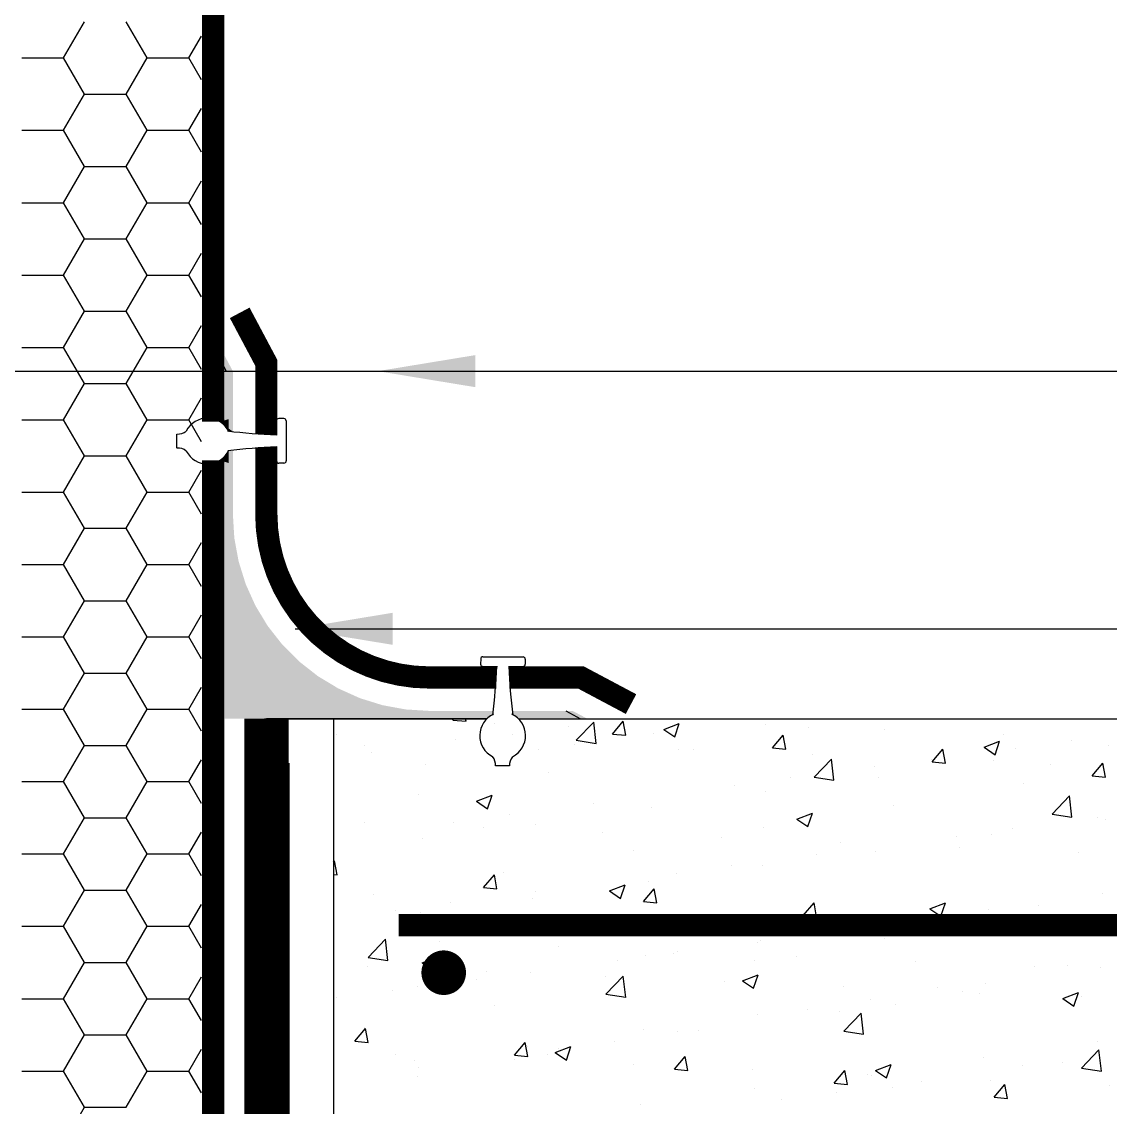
# Model space of a CAD drawing. Header units: millimetres. Extents: x -579 to 213, y -67 to 509.
# Drawn here: x -528.12 to -510.54, y 299.82 to 317.36 of the extents above; entities that cross this region are included whole.
import ezdxf

# ---------------------------------------------------------------- set-up
doc = ezdxf.new("R2010")
doc.units = ezdxf.units.MM
doc.header["$LTSCALE"] = 0.1
for name, color, linetype in [('D-01', 1, 'Continuous'), ('D-02', 2, 'Continuous'), ('D-03', 3, 'Continuous'), ('D-GRIS', 252, 'Continuous'), ('DC-TEXTO', 7, 'Continuous'), ('DC-VISTAS', 7, 'Continuous')]:
    doc.layers.add(name, color=color, linetype=linetype)
doc.styles.add('ROMANS', font='romans.shx', dxfattribs={"width": 0.7})
doc.dimstyles.new('FLECHAS-DET-1-5', dxfattribs={"dimscale": 0.035, "dimtxt": 180, "dimasz": 250, "dimexe": 50, "dimexo": 200, "dimgap": 80, "dimtad": 1, "dimdec": 3, "dimzin": 0, "dimdsep": 46, "dimtxsty": 'ROMANS', "dimblk1": 'OBLIQUE', "dimblk2": 'OBLIQUE', "dimsah": 1, "dimcen": 0.09, "dimdle": 20, "dimclrd": 256, "dimclre": 8, "dimclrt": 7, "dimadec": 0, "dimazin": 0, "dimtfac": 1, "dimtdec": 3, "dimtmove": 1, "dimatfit": 1, "dimfxl": 1, "dimtolj": 1, "dimtzin": 0, "dimarcsym": 0})

# ---------------------------------------------------------------- blocks, each defined once
blk = doc.blocks.new('*X12')
at = {"color": 0}
for p, q in [((-702.272, 357.273), (-702.23, 357.244)), ((-702.23, 357.243), (-702.22, 357.273)), ((-693.419, 357.154), (-693.319, 357.273)), ((-693.419, 357.154), (-692.224, 357.049)), ((-692.224, 357.048), (-692.265, 357.273)), ((-689.631, 356.871), (-689.631, 356.871)), ((-682.325, 355.334), (-680.767, 356.957)), ((-680.546, 355.057), (-680.767, 356.956)), ((-679.074, 355.899), (-678.11, 357.048)), ((-677.878, 355.793), (-678.11, 357.047)), ((-676.017, 357.199), (-676.017, 357.199)), ((-674.482, 356.313), (-673.082, 356.851)), ((-673.487, 355.641), (-673.081, 356.85)), ((-665.34, 356.748), (-665.34, 356.748)), ((-703.829, 355.866), (-703.829, 355.866)), ((-688.068, 355.872), (-688.068, 355.872)), ((-683.062, 356.531), (-683.062, 356.531)), ((-679.074, 355.899), (-677.879, 355.794)), ((-675.361, 355.973), (-675.361, 355.973)), ((-674.482, 356.313), (-673.487, 355.642)), ((-664.729, 354.644), (-663.765, 355.793)), ((-663.533, 354.538), (-663.765, 355.792)), ((-661.511, 356.483), (-661.511, 356.483)), ((-654.664, 356.297), (-654.664, 356.297)), ((-643.987, 355.845), (-643.987, 355.845)), ((-701.294, 354.868), (-701.294, 354.868)), ((-693.153, 355.414), (-693.153, 355.414)), ((-682.476, 354.963), (-682.476, 354.963)), ((-682.325, 355.334), (-680.546, 355.058)), ((-664.729, 354.644), (-663.534, 354.539)), ((-645.739, 354.712), (-644.339, 355.249)), ((-645.739, 354.712), (-644.745, 354.041)), ((-644.744, 354.039), (-644.339, 355.248)), ((-642.905, 354.623), (-642.905, 354.623)), ((-637.898, 355.282), (-637.898, 355.282)), ((-634.577, 354.912), (-634.577, 354.912)), ((-700.699, 354.209), (-700.699, 354.209)), ((-685.748, 354.474), (-685.748, 354.474)), ((-673.175, 354.481), (-673.175, 354.481)), ((-671.8, 354.512), (-671.8, 354.512)), ((-661.123, 354.061), (-661.123, 354.061)), ((-660.98, 352.023), (-659.422, 353.647)), ((-659.201, 351.747), (-659.422, 353.646)), ((-650.447, 353.61), (-650.447, 353.61)), ((-650.384, 353.389), (-649.42, 354.538)), ((-649.188, 353.283), (-649.419, 354.537)), ((-695.851, 353.194), (-695.851, 353.194)), ((-655.536, 352.96), (-655.536, 352.96)), ((-650.384, 353.389), (-649.188, 353.284)), ((-644.845, 353.504), (-644.845, 353.504)), ((-639.771, 353.159), (-639.771, 353.159)), ((-636.039, 352.134), (-635.074, 353.283)), ((-634.843, 352.028), (-635.074, 353.282)), ((-684.838, 352.479), (-684.838, 352.479)), ((-663.111, 351.962), (-663.111, 351.962)), ((-660.98, 352.023), (-659.201, 351.747)), ((-655.233, 352.004), (-655.233, 352.004)), ((-636.039, 352.134), (-634.843, 352.029)), ((-668.117, 351.303), (-668.117, 351.303)), ((-665.335, 350.724), (-665.335, 350.724)), ((-642.209, 351.486), (-642.209, 351.486)), ((-696.502, 350.477), (-696.502, 350.477)), ((-691.286, 349.863), (-689.886, 350.4)), ((-691.286, 349.863), (-690.292, 349.192)), ((-690.291, 349.191), (-689.886, 350.399)), ((-639.635, 348.713), (-638.078, 350.336)), ((-637.856, 348.436), (-638.077, 350.336)), ((-680.748, 349.64), (-680.748, 349.64)), ((-675.604, 349.316), (-675.604, 349.316)), ((-662.544, 348.261), (-661.144, 348.799)), ((-661.549, 347.589), (-661.143, 348.797)), ((-653.873, 349.484), (-653.873, 349.484)), ((-701.349, 347.935), (-701.349, 347.935)), ((-693.33, 347.984), (-693.33, 347.984)), ((-688.323, 348.643), (-688.323, 348.643)), ((-685.992, 347.816), (-685.992, 347.816)), ((-662.544, 348.261), (-661.549, 347.59)), ((-639.635, 348.713), (-637.857, 348.437)), ((-635.585, 348.391), (-635.585, 348.391)), ((-634.82, 348.254), (-634.82, 348.254)), ((-690.672, 347.484), (-690.672, 347.484)), ((-679.996, 347.033), (-679.996, 347.033)), ((-665.536, 347.482), (-665.536, 347.482)), ((-645.089, 346.846), (-645.089, 346.846)), ((-643.16, 347.393), (-643.16, 347.393)), ((-696.094, 346.536), (-696.094, 346.536)), ((-669.319, 346.581), (-669.319, 346.581)), ((-658.643, 346.13), (-658.643, 346.13)), ((-648.166, 346.734), (-648.166, 346.734)), ((-677.2, 345.48), (-677.2, 345.48)), ((-660.797, 345.071), (-660.797, 345.071)), ((-655.476, 345.346), (-655.476, 345.346)), ((-647.967, 345.679), (-647.967, 345.679)), ((-637.29, 345.228), (-637.29, 345.228)), ((-704.128, 344.392), (-704.025, 344.514)), ((-703.794, 343.259), (-704.025, 344.513)), ((-668.372, 344.074), (-668.372, 344.074)), ((-665.578, 344.066), (-665.578, 344.066)), ((-704.128, 343.29), (-703.794, 343.26)), ((-690.644, 342.11), (-689.68, 343.259)), ((-689.449, 342.004), (-689.68, 343.258)), ((-688.864, 343.478), (-688.864, 343.478)), ((-673.379, 343.415), (-673.379, 343.415)), ((-690.644, 342.11), (-689.449, 342.005)), ((-679.348, 341.81), (-677.948, 342.348)), ((-678.353, 341.138), (-677.948, 342.347)), ((-676.299, 340.855), (-675.335, 342.004)), ((-675.847, 342.658), (-675.847, 342.658)), ((-675.103, 340.749), (-675.335, 342.003)), ((-700.528, 341.476), (-700.528, 341.476)), ((-686.235, 341.158), (-686.235, 341.158)), ((-686.01, 341.752), (-686.01, 341.752)), ((-679.348, 341.81), (-678.354, 341.139)), ((-635.063, 341.596), (-635.063, 341.596)), ((-698.591, 340.096), (-698.591, 340.096)), ((-693.584, 340.755), (-693.584, 340.755)), ((-676.299, 340.855), (-675.104, 340.75)), ((-661.954, 339.6), (-660.99, 340.749)), ((-660.758, 339.494), (-660.989, 340.748)), ((-650.606, 340.209), (-649.205, 340.746)), ((-650.606, 340.209), (-649.611, 339.538)), ((-649.611, 339.536), (-649.205, 340.745)), ((-645.332, 340.188), (-645.332, 340.188)), ((-640.846, 340.502), (-640.846, 340.502)), ((-696.337, 339.878), (-696.337, 339.878)), ((-661.954, 339.6), (-660.758, 339.495)), ((-648.421, 339.505), (-648.421, 339.505)), ((-647.609, 338.345), (-646.645, 339.494)), ((-646.413, 338.239), (-646.644, 339.493)), ((-643.035, 339.553), (-643.035, 339.553)), ((-655.719, 338.688), (-655.719, 338.688)), ((-653.428, 338.846), (-653.428, 338.846)), ((-647.609, 338.345), (-646.413, 338.24)), ((-701.018, 335.851), (-699.461, 337.475)), ((-699.239, 335.575), (-699.46, 337.474)), ((-694.567, 337.264), (-694.567, 337.264)), ((-666.059, 337.183), (-666.059, 337.183)), ((-665.822, 337.408), (-665.822, 337.408)), ((-654.698, 337.551), (-654.698, 337.551)), ((-683.891, 336.813), (-683.891, 336.813)), ((-673.633, 336.186), (-673.633, 336.186)), ((-673.214, 336.362), (-673.214, 336.362)), ((-701.018, 335.851), (-699.24, 335.575)), ((-696.153, 335.36), (-694.752, 335.897)), ((-696.153, 335.36), (-695.158, 334.689)), ((-695.158, 334.688), (-694.752, 335.896)), ((-678.64, 335.527), (-678.64, 335.527)), ((-676.09, 336), (-676.09, 336)), ((-666.362, 335.549), (-666.362, 335.549)), ((-662.538, 335.91), (-662.538, 335.91)), ((-651.861, 335.459), (-651.861, 335.459)), ((-638.242, 335.162), (-638.242, 335.162)), ((-701.027, 335.028), (-701.027, 335.028)), ((-690.35, 334.577), (-690.35, 334.577)), ((-686.478, 334.5), (-686.478, 334.5)), ((-679.674, 334.126), (-679.674, 334.126)), ((-679.673, 332.541), (-678.116, 334.164)), ((-677.894, 332.264), (-678.115, 334.164)), ((-667.41, 333.758), (-666.01, 334.296)), ((-666.415, 333.086), (-666.01, 334.294)), ((-641.185, 335.008), (-641.185, 335.008)), ((-635.306, 334.938), (-635.306, 334.938)), ((-696.58, 333.22), (-696.58, 333.22)), ((-691.271, 333.864), (-691.271, 333.864)), ((-678.026, 333.547), (-678.026, 333.547)), ((-668.997, 333.675), (-668.997, 333.675)), ((-667.41, 333.758), (-666.415, 333.087)), ((-658.321, 333.224), (-658.321, 333.224)), ((-649.906, 333.16), (-649.906, 333.16)), ((-645.575, 333.53), (-645.575, 333.53)), ((-703.853, 332.207), (-703.853, 332.207)), ((-698.846, 332.867), (-698.846, 332.867)), ((-679.673, 332.541), (-677.895, 332.265)), ((-647.644, 332.773), (-647.644, 332.773)), ((-646.108, 332.614), (-646.108, 332.614)), ((-638.668, 332.156), (-637.267, 332.694)), ((-638.668, 332.156), (-637.673, 331.485)), ((-637.673, 331.484), (-637.267, 332.693)), ((-636.968, 332.322), (-636.968, 332.322)), ((-689.69, 331.545), (-689.69, 331.545)), ((-661.57, 331.158), (-661.57, 331.158)), ((-655.963, 332.031), (-655.963, 332.031)), ((-653.682, 331.617), (-653.682, 331.617)), ((-666.065, 330.75), (-666.065, 330.75)), ((-658.689, 330.958), (-658.689, 330.958)), ((-658.329, 329.231), (-656.771, 330.854)), ((-656.55, 328.954), (-656.771, 330.853)), ((-702.215, 328.321), (-701.25, 329.47)), ((-701.353, 329.543), (-701.353, 329.543)), ((-701.019, 328.215), (-701.25, 329.469)), ((-676.334, 329.342), (-676.334, 329.342)), ((-671.32, 329.295), (-671.32, 329.295)), ((-658.329, 329.231), (-656.55, 328.955)), ((-702.215, 328.321), (-701.019, 328.217)), ((-687.869, 327.066), (-686.905, 328.215)), ((-686.674, 326.96), (-686.905, 328.214)), ((-678.895, 328.298), (-678.895, 328.298)), ((-673.234, 329.156), (-673.234, 329.156)), ((-635.549, 328.28), (-635.549, 328.28)), ((-686.721, 327.842), (-686.721, 327.842)), ((-684.215, 327.307), (-682.814, 327.845)), ((-684.215, 327.307), (-683.22, 326.636)), ((-683.902, 327.639), (-683.902, 327.639)), ((-683.22, 326.635), (-682.814, 327.844)), ((-636.984, 325.92), (-635.426, 327.544)), ((-635.205, 325.643), (-635.426, 327.543)), ((-698.546, 327.098), (-698.546, 327.098)), ((-696.823, 326.562), (-696.823, 326.562)), ((-687.87, 326.647), (-687.87, 326.647)), ((-687.869, 327.066), (-686.674, 326.961)), ((-684.897, 327.153), (-684.897, 327.153)), ((-673.524, 325.811), (-672.56, 326.96)), ((-672.328, 325.705), (-672.56, 326.959)), ((-645.818, 326.872), (-645.818, 326.872)), ((-638.738, 326.389), (-638.738, 326.389)), ((-696.533, 325.976), (-696.533, 325.976)), ((-677.193, 326.195), (-677.193, 326.195)), ((-673.524, 325.811), (-672.329, 325.706)), ((-666.517, 325.744), (-666.517, 325.744)), ((-659.179, 324.556), (-658.215, 325.705)), ((-657.983, 324.45), (-658.214, 325.704)), ((-656.206, 325.373), (-656.206, 325.373)), ((-655.84, 325.293), (-655.84, 325.293)), ((-655.472, 325.706), (-654.072, 326.243)), ((-655.472, 325.706), (-654.477, 325.035)), ((-654.477, 325.033), (-654.071, 326.242)), ((-642.268, 326.161), (-642.268, 326.161)), ((-636.984, 325.92), (-635.205, 325.644)), ((-704.107, 324.978), (-704.107, 324.978)), ((-696.561, 325.151), (-696.561, 325.151)), ((-659.179, 324.556), (-657.983, 324.451)), ((-651.369, 324.726), (-651.369, 324.726)), ((-645.164, 324.842), (-645.164, 324.842)), ((-644.834, 323.301), (-643.87, 324.45)), ((-643.638, 323.195), (-643.869, 324.449)), ((-634.487, 324.391), (-634.487, 324.391)), ((-666.308, 324.092), (-666.308, 324.092)), ((-658.944, 323.729), (-658.944, 323.729)), ((-653.932, 324.159), (-653.932, 324.159)), ((-676.577, 322.684), (-676.577, 322.684)), ((-663.951, 323.07), (-663.951, 323.07)), ((-644.834, 323.301), (-643.638, 323.196))]:
    blk.add_line(p, q, dxfattribs=at)
blk = doc.blocks.new('_OBLIQUE')
at = {"color": 0, "linetype": 'ByBlock'}
blk.add_line((-0.5, -0.5), (0.5, 0.5), dxfattribs=at)
blk = doc.blocks.new('*X13')
at = {"color": 0}
for p, q in [((-728.34, 422.187), (-726.465, 425.435)), ((-720.84, 422.187), (-722.715, 425.435)), ((-717.09, 422.187), (-715.954, 424.155)), ((-732.09, 422.187), (-728.34, 422.187)), ((-726.465, 418.94), (-728.34, 422.187)), ((-722.715, 418.94), (-720.84, 422.187)), ((-720.84, 422.187), (-717.09, 422.187)), ((-715.954, 420.22), (-717.09, 422.187)), ((-728.34, 415.692), (-726.465, 418.94)), ((-726.465, 418.94), (-722.715, 418.94)), ((-720.84, 415.692), (-722.715, 418.94)), ((-717.09, 415.692), (-715.954, 417.66)), ((-732.09, 415.692), (-728.34, 415.692)), ((-726.465, 412.445), (-728.34, 415.692)), ((-722.715, 412.445), (-720.84, 415.692)), ((-720.84, 415.692), (-717.09, 415.692)), ((-715.954, 413.725), (-717.09, 415.692)), ((-728.34, 409.197), (-726.465, 412.445)), ((-726.465, 412.445), (-722.715, 412.445)), ((-720.84, 409.197), (-722.715, 412.445)), ((-717.09, 409.197), (-715.954, 411.164)), ((-732.09, 409.197), (-728.34, 409.197)), ((-726.465, 405.949), (-728.34, 409.197)), ((-722.715, 405.949), (-720.84, 409.197)), ((-720.84, 409.197), (-717.09, 409.197)), ((-715.954, 407.23), (-717.09, 409.197)), ((-728.34, 402.702), (-726.465, 405.949)), ((-726.465, 405.949), (-722.715, 405.949)), ((-720.84, 402.702), (-722.715, 405.949)), ((-717.09, 402.702), (-715.954, 404.669)), ((-732.09, 402.702), (-728.34, 402.702)), ((-726.465, 399.454), (-728.34, 402.702)), ((-722.715, 399.454), (-720.84, 402.702)), ((-720.84, 402.702), (-717.09, 402.702)), ((-715.954, 400.734), (-717.09, 402.702)), ((-728.34, 396.207), (-726.465, 399.454)), ((-726.465, 399.454), (-722.715, 399.454)), ((-720.84, 396.207), (-722.715, 399.454)), ((-717.09, 396.207), (-715.954, 398.174)), ((-732.09, 396.207), (-728.34, 396.207)), ((-726.465, 392.959), (-728.34, 396.207)), ((-722.715, 392.959), (-720.84, 396.207)), ((-720.84, 396.207), (-717.09, 396.207)), ((-715.954, 394.239), (-717.09, 396.207)), ((-728.34, 389.711), (-726.465, 392.959)), ((-726.465, 392.959), (-722.715, 392.959)), ((-720.84, 389.711), (-722.715, 392.959)), ((-717.09, 389.711), (-715.954, 391.679)), ((-732.09, 389.711), (-728.34, 389.711)), ((-726.465, 386.464), (-728.34, 389.711)), ((-722.715, 386.464), (-720.84, 389.711)), ((-720.84, 389.711), (-717.09, 389.711)), ((-715.954, 387.744), (-717.09, 389.711)), ((-728.34, 383.216), (-726.465, 386.464)), ((-726.465, 386.464), (-722.715, 386.464)), ((-720.84, 383.216), (-722.715, 386.464)), ((-717.09, 383.216), (-715.954, 385.184)), ((-732.09, 383.216), (-728.34, 383.216)), ((-726.465, 379.969), (-728.34, 383.216)), ((-722.715, 379.969), (-720.84, 383.216)), ((-720.84, 383.216), (-717.09, 383.216)), ((-715.954, 381.249), (-717.09, 383.216)), ((-728.34, 376.721), (-726.465, 379.969)), ((-726.465, 379.969), (-722.715, 379.969)), ((-720.84, 376.721), (-722.715, 379.969)), ((-717.09, 376.721), (-715.954, 378.688)), ((-732.09, 376.721), (-728.34, 376.721)), ((-726.465, 373.473), (-728.34, 376.721)), ((-722.715, 373.473), (-720.84, 376.721)), ((-720.84, 376.721), (-717.09, 376.721)), ((-715.954, 374.754), (-717.09, 376.721)), ((-728.34, 370.226), (-726.465, 373.473)), ((-726.465, 373.473), (-722.715, 373.473)), ((-720.84, 370.226), (-722.715, 373.473)), ((-717.09, 370.226), (-715.954, 372.193)), ((-732.09, 370.226), (-728.34, 370.226)), ((-726.465, 366.978), (-728.34, 370.226)), ((-722.715, 366.978), (-720.84, 370.226)), ((-720.84, 370.226), (-717.09, 370.226)), ((-715.954, 368.258), (-717.09, 370.226)), ((-728.34, 363.731), (-726.465, 366.978)), ((-726.465, 366.978), (-722.715, 366.978)), ((-720.84, 363.731), (-722.715, 366.978)), ((-717.09, 363.731), (-715.954, 365.698)), ((-732.09, 363.731), (-728.34, 363.731)), ((-726.465, 360.483), (-728.34, 363.731)), ((-722.715, 360.483), (-720.84, 363.731)), ((-720.84, 363.731), (-717.09, 363.731)), ((-715.954, 361.763), (-717.09, 363.731)), ((-728.34, 357.235), (-726.465, 360.483)), ((-726.465, 360.483), (-722.715, 360.483)), ((-720.84, 357.235), (-722.715, 360.483)), ((-717.09, 357.235), (-715.954, 359.203)), ((-732.09, 357.235), (-728.34, 357.235)), ((-726.465, 353.988), (-728.34, 357.235)), ((-722.715, 353.988), (-720.84, 357.235)), ((-720.84, 357.235), (-717.09, 357.235)), ((-715.954, 355.268), (-717.09, 357.235)), ((-728.34, 350.74), (-726.465, 353.988)), ((-726.465, 353.988), (-722.715, 353.988)), ((-720.84, 350.74), (-722.715, 353.988)), ((-717.09, 350.74), (-715.954, 352.708)), ((-732.09, 350.74), (-728.34, 350.74)), ((-726.465, 347.493), (-728.34, 350.74)), ((-722.715, 347.493), (-720.84, 350.74)), ((-720.84, 350.74), (-717.09, 350.74)), ((-715.954, 348.773), (-717.09, 350.74)), ((-728.34, 344.245), (-726.465, 347.493)), ((-726.465, 347.493), (-722.715, 347.493)), ((-720.84, 344.245), (-722.715, 347.493)), ((-717.09, 344.245), (-715.954, 346.213)), ((-732.09, 344.245), (-728.34, 344.245)), ((-726.465, 340.997), (-728.34, 344.245)), ((-722.715, 340.997), (-720.84, 344.245)), ((-720.84, 344.245), (-717.09, 344.245)), ((-715.954, 342.278), (-717.09, 344.245)), ((-728.34, 337.75), (-726.465, 340.997)), ((-726.465, 340.997), (-722.715, 340.997)), ((-720.84, 337.75), (-722.715, 340.997)), ((-717.09, 337.75), (-715.954, 339.717)), ((-732.09, 337.75), (-728.34, 337.75)), ((-726.465, 334.502), (-728.34, 337.75)), ((-722.715, 334.502), (-720.84, 337.75)), ((-720.84, 337.75), (-717.09, 337.75)), ((-715.954, 335.782), (-717.09, 337.75)), ((-728.34, 331.255), (-726.465, 334.502)), ((-726.465, 334.502), (-722.715, 334.502)), ((-720.84, 331.255), (-722.715, 334.502)), ((-717.09, 331.255), (-715.954, 333.222)), ((-732.09, 331.255), (-728.34, 331.255)), ((-726.465, 328.007), (-728.34, 331.255)), ((-722.715, 328.007), (-720.84, 331.255)), ((-720.84, 331.255), (-717.09, 331.255)), ((-715.954, 329.287), (-717.09, 331.255)), ((-728.34, 324.76), (-726.465, 328.007)), ((-726.465, 328.007), (-722.715, 328.007))]:
    blk.add_line(p, q, dxfattribs=at)
blk = doc.blocks.new('*U14')
at = {"layer": 'DC-VISTAS', "linetype": 'Continuous'}
for points in [[(-713.523, 384.162), (-714.82, 384.162), (-714.305, 383.924)], [(-713.523, 384.162), (-714.305, 383.924), (-713.872, 383.559)], [(-713.523, 384.162), (-713.872, 383.559), (-713.523, 383.089)], [(-713.872, 383.559), (-713.551, 383.092), (-713.523, 383.089)], [(-713.551, 383.092), (-713.537, 383.091), (-713.523, 383.089)]]:
    blk.add_solid(points, dxfattribs=at)
blk = doc.blocks.new('*U15')
at = {"layer": 'DC-VISTAS', "linetype": 'Continuous', "extrusion": (0, 0, -1)}
for points in [[(713.551, 381.294), (713.523, 380.224), (713.872, 380.827)], [(713.537, 381.295), (713.523, 380.224), (713.551, 381.294)], [(713.523, 381.297), (713.523, 380.224), (713.537, 381.295)], [(714.305, 380.461), (713.523, 380.224), (714.82, 380.224)], [(713.872, 380.827), (713.523, 380.224), (714.305, 380.461)]]:
    blk.add_solid(points, dxfattribs=at)
blk = doc.blocks.new('CORTE CONG')
at = {"layer": 'D-01'}
for p, q in [((244.242, -257.291), (246.279, -261.123)), ((250.797, -265.577), (250.8, -266.877)), ((251.463, -265.375), (250.996, -265.376)), ((251.663, -265.575), (251.672, -269.175)), ((241.87, -268.016), (241.867, -266.768)), ((250.802, -267.875), (250.806, -269.177)), ((251.472, -269.375), (251.006, -269.376)), ((269.122, -286.95), (269.121, -287.416)), ((269.323, -286.75), (272.923, -286.76)), ((273.122, -286.961), (273.121, -287.427)), ((269.321, -287.617), (270.621, -287.62)), ((271.619, -287.623), (272.921, -287.626)), ((276.768, -291.612), (278.085, -292.312)), ((249.71, -292.312), (249.71, -383.023)), ((249.71, -292.312), (269.685, -292.312)), ((249.71, -292.312), (269.685, -292.312)), ((269.685, -292.312), (249.903, -292.312)), ((269.685, -292.312), (249.903, -292.312)), ((271.713, -296.556), (270.465, -296.552))]:
    blk.add_line(p, q, dxfattribs=at)
for points, const_width in [([(245.123, -350.806), (245.123, -269.107)], 2), ([(249.903, -292.312), (249.903, -292.312), (249.903, -389.023), (419.291, -389.023)], 4), ([(419.291, -310.831), (261.761, -310.831), (379.236, -310.831)], 2)]:
    blk.add_lwpolyline(points, dxfattribs=dict(at, const_width=const_width))
blk.add_lwpolyline([(249.903, -292.312), (269.685, -292.312)], dxfattribs=at)
blk.add_lwpolyline([(249.903, -292.312), (269.685, -292.312)], dxfattribs=at)
at = {"layer": 'D-01', "const_width": 2}
blk.add_lwpolyline([(264.805, -315.11, 1), (266.805, -315.11, 1)], format="xyb", close=True, dxfattribs=at)
at = {"layer": 'D-01'}
for centre, radius, start, end in [((244.591, -267.447), 2.117, 25.06491, 153.18315), ((250.997, -265.576), 0.2, 90.14154, 180.14154), ((251.463, -265.575), 0.2, 0.14154, 90.14154), ((241.927, -265.55), 1.219, 267.16053, 309.44435), ((252.793, -213.82), 53.05, 263.09668, 267.84636), ((241.937, -269.233), 1.219, 50.83874, 93.12256), ((244.591, -267.323), 2.117, 207.09994, 335.21818), ((253.113, -321.46), 53.601, 92.47098, 97.17189), ((251.006, -269.176), 0.2, 180.14154, 270.14154), ((251.472, -269.175), 0.2, 270.14154, 0.14154), ((269.322, -286.95), 0.2, 89.8425, 179.8425), ((272.922, -286.96), 0.2, 359.8425, 89.8425), ((269.321, -287.417), 0.2, 179.8425, 269.8425), ((217.575, -285.35), 53.05, 352.79763, 357.54731), ((325.215, -285.592), 53.601, 182.17193, 186.87284), ((272.921, -287.426), 0.2, 269.8425, 359.8425), ((271.158, -293.832), 2.117, 114.76586, 242.88411), ((271.035, -293.832), 2.117, 296.80089, 64.91913), ((269.248, -296.486), 1.219, 356.86148, 39.1453), ((272.931, -296.496), 1.219, 140.5397, 182.82352)]:
    blk.add_arc(centre, radius, start, end, dxfattribs=at)
at = {"layer": 'D-02', "const_width": 2}
blk.add_lwpolyline([(245.123, -265.663), (245.123, -114.179)], dxfattribs=at)
at = {"layer": 'D-03'}
for p, q in [((255.903, -292.312), (255.903, -383.023)), ((272.508, -292.312), (419.291, -292.312))]:
    blk.add_line(p, q, dxfattribs=at)
at = {"layer": 'D-GRIS', "const_width": 2}
for points in [[(247.497, -255.883), (249.886, -260.375), (249.886, -266.79)], [(271.699, -288.612), (278.123, -288.612), (282.615, -291)]]:
    blk.add_lwpolyline(points, dxfattribs=at)
blk.add_lwpolyline([(249.886, -267.956), (249.886, -273.962, 0.414214), (264.536, -288.612), (270.524, -288.612)], format="xyb", dxfattribs=at)
at = {"layer": 'D-GRIS', "linetype": 'Continuous'}
for points in [[(246.157, -259.753), (246.157, -266.023), (246.886, -261.123)], [(246.886, -261.123), (246.157, -266.023), (246.886, -266.539)], [(246.157, -266.023), (246.335, -266.247), (246.886, -266.539)], [(246.337, -268.52), (246.157, -268.747), (246.886, -273.962)], [(246.483, -268.271), (246.337, -268.52), (246.886, -273.962)], [(246.685, -268.246), (246.483, -268.271), (246.886, -273.962)], [(246.886, -268.222), (246.685, -268.246), (246.886, -273.962)], [(246.157, -268.747), (246.157, -292.312), (246.886, -273.962)], [(246.886, -273.962), (246.157, -292.312), (247.014, -276.089)], [(247.014, -276.089), (246.157, -292.312), (247.399, -278.186)], [(247.399, -278.186), (246.157, -292.312), (248.033, -280.221)], [(248.033, -280.221), (246.157, -292.312), (248.907, -282.164)], [(248.907, -282.164), (246.157, -292.312), (250.01, -283.988)], [(250.01, -283.988), (246.157, -292.312), (251.325, -285.666)], [(251.325, -285.666), (246.157, -292.312), (252.832, -287.173)], [(252.832, -287.173), (246.157, -292.312), (254.509, -288.488)], [(254.509, -288.488), (246.157, -292.312), (256.333, -289.59)], [(256.333, -289.59), (246.157, -292.312), (258.277, -290.465)], [(258.277, -290.465), (246.157, -292.312), (260.312, -291.099)], [(260.312, -291.099), (246.157, -292.312), (262.408, -291.483)], [(262.408, -291.483), (246.157, -292.312), (264.536, -291.612)], [(264.536, -291.612), (246.157, -292.312), (270.234, -291.775)], [(270.234, -291.775), (246.157, -292.312), (270.214, -291.938)], [(270.214, -291.938), (246.157, -292.312), (269.935, -292.104)], [(270.254, -291.612), (264.536, -291.612), (270.234, -291.775)], [(271.953, -291.612), (271.973, -291.778), (278.692, -292.312)], [(277.375, -291.612), (271.953, -291.612), (278.692, -292.312)], [(271.973, -291.778), (271.992, -291.944), (278.692, -292.312)], [(271.992, -291.944), (272.264, -292.108), (278.692, -292.312)], [(269.935, -292.104), (246.157, -292.312), (269.685, -292.312)], [(272.264, -292.108), (272.508, -292.312), (278.692, -292.312)]]:
    blk.add_solid(points, dxfattribs=at)
at = {"layer": 'DC-TEXTO', "color": 7}
blk.add_line((251.903, -296.312), (251.903, -387.023), dxfattribs=at)
blk.add_lwpolyline([(272.508, -292.312), (305.841, -292.312)], dxfattribs=at)
at = {"layer": 'DC-VISTAS', "linetype": 'Continuous'}
for points in [[(246.335, -266.247), (246.48, -266.492), (246.886, -266.539)], [(246.48, -266.492), (246.683, -266.516), (246.886, -266.539)]]:
    blk.add_solid(points, dxfattribs=at)
at = {"layer": 'D-GRIS'}
for name, p in [('*X13', (960.031, -655.193)), ('*X12', (960.031, -649.585))]:
    blk.add_blockref(name, p, dxfattribs=at)
at = {"layer": 'D-GRIS', "linetype": 'Continuous'}
for name in ['*U14', '*U15']:
    blk.add_blockref(name, (960.031, -649.585), dxfattribs=at)
at = {"layer": 'D-01'}
blk.add_leader([(130.514, -261.116), (308.003, -261.116)], dimstyle='FLECHAS-DET-1-5', override={"dimgap": 80, "dimtad": 1}, dxfattribs=at)
at = {"layer": 'D-01', "annotation_type": 0, "has_hookline": 1, "hookline_direction": 0}
for points, text_width in [([(259.891, -261.116), (430.992, -261.116)], 97.86), ([(252.483, -284.244), (424.929, -284.244), (414.769, -284.244)], 115.29)]:
    blk.add_leader(points, dimstyle='FLECHAS-DET-1-5', override={"dimgap": 80, "dimtad": 1}, dxfattribs=dict(at, text_width=text_width))

msp = doc.modelspace()

# ---------------------------------------------------------------- block references
at = {"xscale": 0.1799999999998362, "yscale": 0.1799999999998362, "zscale": 0.1799999999998362}
msp.add_blockref('CORTE CONG', (-569.152, 358.713), dxfattribs=at)

doc.saveas('drawing.dxf')
